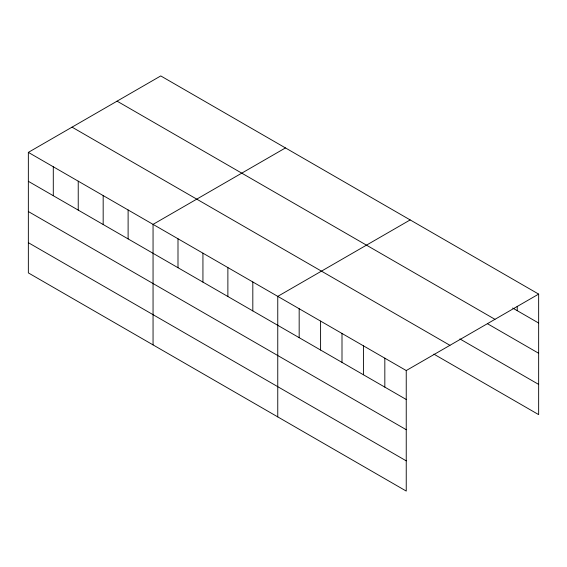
<?xml version="1.0" encoding="UTF-8"?>
<svg xmlns="http://www.w3.org/2000/svg" width="567" height="567" viewBox="0 0 567 567"><rect width="100%" height="100%" fill="white"/><g stroke="black" fill="none" stroke-linecap="round" stroke-linejoin="round"><path stroke-width="0.85" d="M28.35 152.374L406.241 370.549L406.241 491.072L28.35 272.897L28.35 152.374L160.759 75.928L538.65 294.103L538.65 414.626L433.875 354.134M285.463 147.923L153.055 224.369L153.055 344.892M410.168 219.925L277.759 296.371L277.759 416.894M406.241 370.549L538.65 294.103M512.646 308.03L538.65 323.041M117.064 101.153L494.956 319.327M487.407 323.679L538.65 353.262M459.88 338.924L538.65 384.405M72.044 127.143L449.936 345.317M28.35 181.312L406.241 399.487M28.35 211.534L406.241 429.708M28.35 242.676L406.241 460.851M517.239 306.293L517.239 310.681M384.83 358.181L384.83 387.119M363.419 345.82L363.419 374.759M342 333.46L342 362.398M320.589 321.092L320.589 350.03M299.17 308.732L299.17 337.67M252.818 281.969L252.818 310.907M227.877 267.567L227.877 296.506M202.936 253.173L202.936 282.111M177.995 238.771L177.995 267.709M128.114 209.967L128.114 238.905M103.173 195.572L103.173 224.511M78.232 181.171L78.232 210.109M53.291 166.769L53.291 195.707"/></g></svg>
